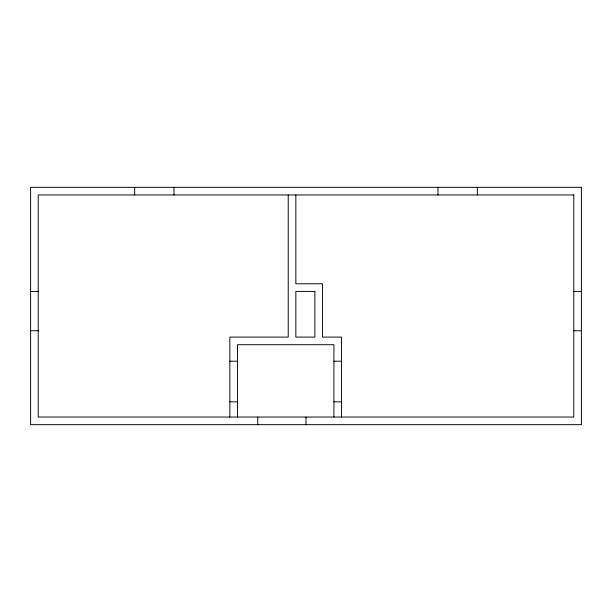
<?xml version="1.0" encoding="UTF-8"?>
<svg xmlns="http://www.w3.org/2000/svg" width="612" height="612" viewBox="0 0 612 612"><rect width="100%" height="100%" fill="white"/><g stroke="black" fill="none" stroke-linecap="round" stroke-linejoin="round"><path stroke-width="0.92" d="M30.6 291.404L38.212 291.404M573.788 291.404L581.4 291.404M30.6 330.748L38.212 330.748M573.788 330.748L581.4 330.748M229.852 361.21L237.464 361.21M333.923 361.21L341.534 361.21M229.852 401.816L237.464 401.816M333.923 401.816L341.534 401.816M477.329 187.333L477.329 194.953M437.985 187.333L437.985 194.953M341.534 417.047L341.534 337.097L322.501 337.097L322.501 283.792L295.848 283.792L295.848 194.953M333.923 417.047L333.923 344.709L237.464 344.709L237.464 417.047M306 417.047L306 424.667M288.229 194.953L288.229 337.097L229.852 337.097L229.852 417.047M257.774 417.047L257.774 424.667M174.015 187.333L174.015 194.953M134.671 187.333L134.671 194.953M581.4 187.333L30.6 187.333L30.6 424.667L581.4 424.667L581.4 187.333M573.788 194.953L38.212 194.953L38.212 417.047L573.788 417.047L573.788 194.953M314.882 291.404L295.848 291.404L295.848 337.097L314.882 337.097L314.882 291.404"/></g></svg>
